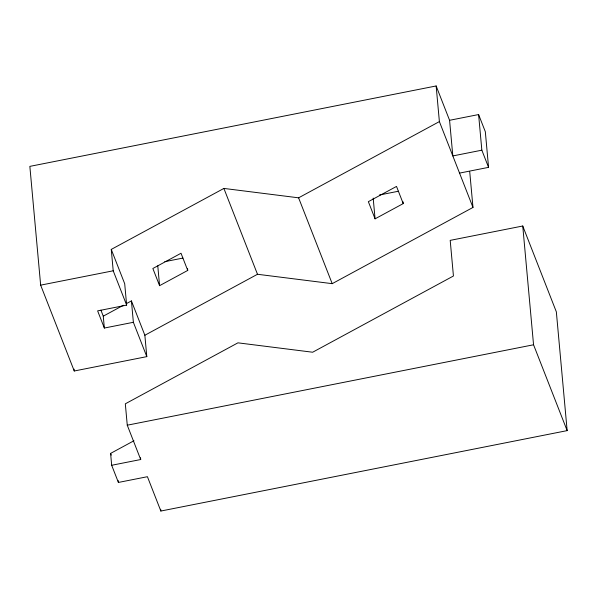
<?xml version="1.0" encoding="UTF-8"?>
<svg xmlns="http://www.w3.org/2000/svg" width="597" height="597" viewBox="0 0 597 597"><rect width="100%" height="100%" fill="white"/><g stroke="black" fill="none" stroke-linecap="round" stroke-linejoin="round"><path stroke-width="0.9" d="M146.802 356.633L133.37 322.298L104.348 328.044L97.624 310.873L126.646 305.127L113.214 270.792L111.266 249.412L223.89 188.428L298.604 197.823L439.385 121.594L436.146 85.961L29.85 166.376L40.656 285.15L74.252 370.998L146.802 356.633L144.862 335.253L131.422 300.918L126.594 303.53M104.348 328.044L103.266 316.164L123.378 305.276M187.734 270.426L181.018 253.255L152.862 268.501L159.578 285.672L187.734 270.426L187.577 268.687M144.862 335.253L257.486 274.269L332.201 283.665L472.981 207.435L469.735 171.802M403.229 203.592L396.512 186.421L368.356 201.667L375.073 218.838L403.229 203.592L403.072 201.846M111.676 465.279L140.698 459.533L127.265 425.198L125.318 403.818L237.942 342.835L312.656 352.23L453.436 276.001L450.198 240.367L522.748 226.002L556.344 311.85L567.15 430.624L160.854 511.039L147.422 476.704L118.4 482.443L111.676 465.279L110.602 453.399L133.929 440.765M436.146 85.961L449.578 120.295L478.6 114.557L485.324 131.721L488.562 167.354L459.541 173.1M488.562 167.354L481.846 150.183L452.824 155.929L449.578 120.295M379.371 195.01L398.415 191.241M40.656 285.15L113.214 270.792M164.779 261.673L182.921 258.076M127.265 425.198L533.554 344.775L567.15 430.624M439.385 121.594L472.981 207.435M298.604 197.823L332.201 283.665M223.89 188.428L257.486 274.269M111.266 249.412L124.706 283.747L126.646 305.127M100.915 310.156L103.266 316.164M110.602 453.399L111.273 455.115M522.748 226.002L533.554 344.775M478.6 114.557L481.846 150.183M373.185 198.077L375.073 218.838M157.772 265.814L159.578 285.672M160.697 509.256L160.854 511.039M131.422 300.918L133.37 322.298M140.541 457.75L140.698 459.533M118.236 480.622L118.4 482.443M74.08 369.14L74.252 370.998"/></g></svg>
